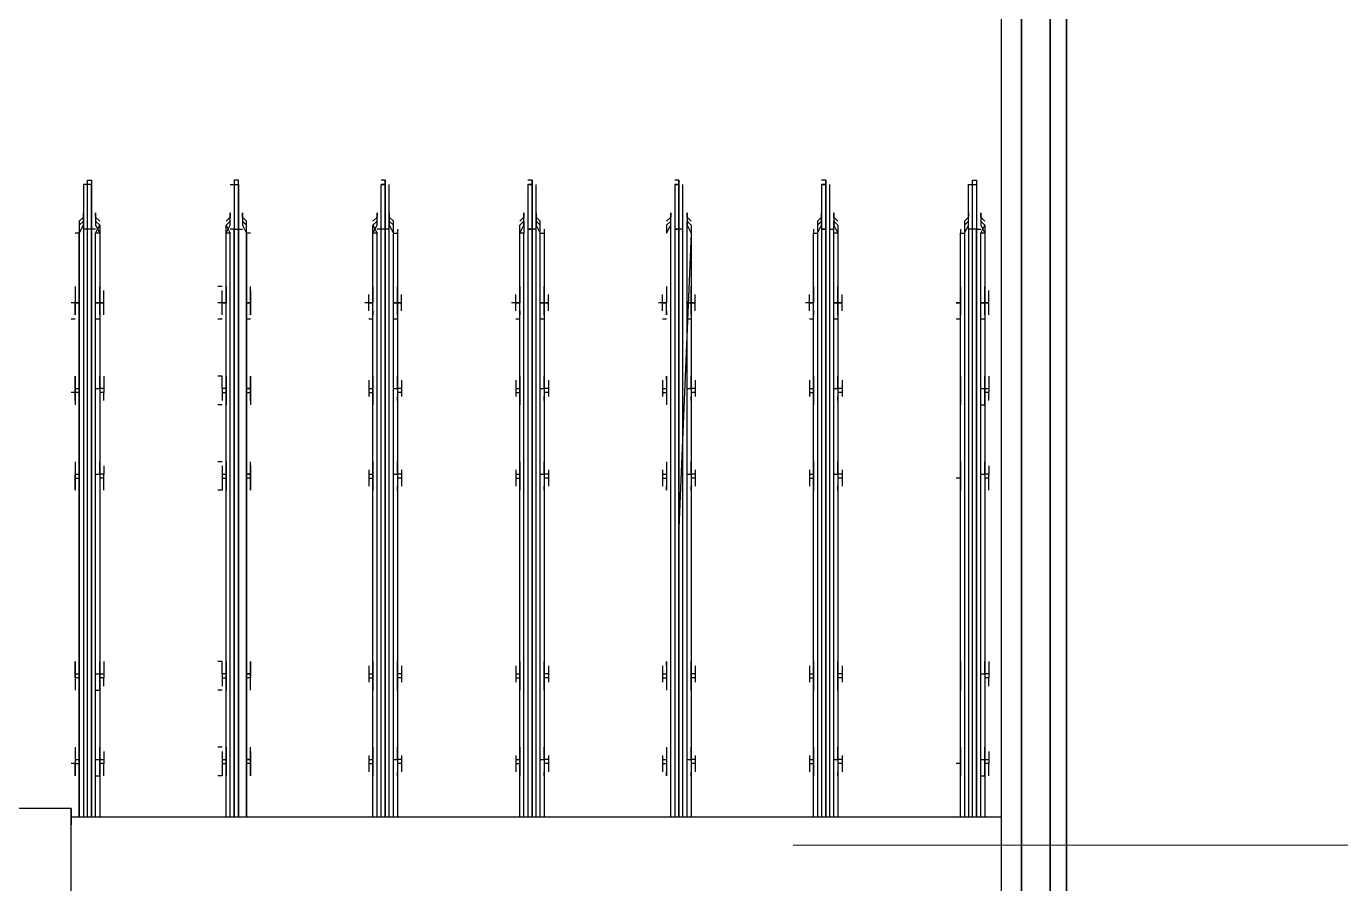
# Model space of a CAD drawing. Header units: metres. Extents: x 531263 to 531754, y 2674954 to 2675327.
# Drawn here: x 531500.5279 to 531500.9736, y 2675218.3705 to 2675218.6612 of the extents above; entities that cross this region are included whole.
import ezdxf

# ---------------------------------------------------------------- set-up
doc = ezdxf.new("R2010")
doc.units = ezdxf.units.M
doc.header["$MEASUREMENT"] = 0
doc.linetypes.add('PDF_IMPORT', pattern=[1, 0.8, -0.2])
doc.layers.add('IDT', color=7, linetype='Continuous')

# ---------------------------------------------------------------- blocks, each defined once
blk = doc.blocks.new('IDT')
at = {"layer": 'IDT', "color": 0, "lineweight": 25}
for p, q in [((16.87873, 9.80413), (16.87873, 8.9452)), ((16.88426, 8.9452), (16.88426, 9.80413)), ((16.88426, 9.80413), (16.88426, 8.9452)), ((16.89394, 8.9452), (16.89394, 9.80413)), ((16.89394, 9.80413), (16.89394, 8.9452)), ((16.90086, 8.9452), (16.90086, 9.80413)), ((16.87873, 8.99637), (16.87873, 9.75434)), ((17.21622, 9.45834), (17.21622, 9.36291)), ((17.21622, 9.36567), (16.90086, 9.36567)), ((16.90639, 9.16788), (16.90639, 9.36567)), ((16.90777, 9.36567), (16.90777, 9.16788)), ((16.90916, 9.1665), (16.90916, 9.36567)), ((16.90916, 9.36567), (16.90916, 9.1665)), ((16.91054, 9.36567), (16.91054, 9.1665)), ((16.91192, 9.1665), (16.91192, 9.36567)), ((16.91331, 9.16788), (16.91331, 9.36567)), ((16.91469, 9.36567), (16.91469, 9.16788)), ((16.95618, 9.16788), (16.95618, 9.36567)), ((16.95757, 9.36567), (16.95757, 9.16788)), ((16.95895, 9.36567), (16.95895, 9.1665)), ((16.96033, 9.36567), (16.96033, 9.1665)), ((16.96033, 9.1665), (16.96033, 9.36567)), ((16.96172, 9.1665), (16.96172, 9.36567)), ((16.9631, 9.16788), (16.9631, 9.36567)), ((16.96448, 9.36567), (16.96448, 9.16788)), ((17.00598, 9.16788), (17.00598, 9.36567)), ((17.00736, 9.36567), (17.00736, 9.16788)), ((17.00874, 9.36567), (17.00874, 9.1665)), ((17.01013, 9.1665), (17.01013, 9.36567)), ((17.01013, 9.36567), (17.01013, 9.1665)), ((17.01151, 9.1665), (17.01151, 9.36567)), ((17.01289, 9.36567), (17.01289, 9.16788)), ((17.05577, 9.16788), (17.05577, 9.36567)), ((17.05715, 9.36567), (17.05715, 9.16788)), ((17.05854, 9.36567), (17.05854, 9.1665)), ((17.05992, 9.1665), (17.05992, 9.36567)), ((17.05992, 9.36567), (17.05992, 9.1665)), ((17.0613, 9.1665), (17.0613, 9.36567)), ((17.06269, 9.36567), (17.06269, 9.16788)), ((17.06407, 9.36567), (17.06407, 9.16788)), ((17.10556, 9.16788), (17.10556, 9.36567)), ((17.10695, 9.36567), (17.10695, 9.16788)), ((17.10833, 9.36567), (17.10833, 9.1665)), ((17.10971, 9.36567), (17.10971, 9.1665)), ((17.10971, 9.1665), (17.10971, 9.36567)), ((17.1111, 9.36567), (17.1111, 9.1665)), ((17.11248, 9.36567), (17.11248, 9.16788)), ((17.11386, 9.36567), (17.11386, 9.16788)), ((17.15674, 9.16788), (17.15674, 9.36567)), ((17.15674, 9.36567), (17.15674, 9.16788)), ((17.15951, 9.1665), (17.15951, 9.36567)), ((17.15951, 9.36567), (17.15951, 9.1665)), ((17.16089, 9.1665), (17.16089, 9.36567)), ((17.16089, 9.36567), (17.16089, 9.1665)), ((17.16227, 9.36567), (17.16227, 9.16788)), ((17.16366, 9.36567), (17.16366, 9.16788)), ((17.20653, 9.16788), (17.20653, 9.36567)), ((17.20792, 9.36567), (17.20792, 9.16788)), ((17.2093, 9.1665), (17.2093, 9.36567)), ((17.2093, 9.36567), (17.2093, 9.1665)), ((17.21068, 9.36567), (17.21068, 9.1665)), ((17.21207, 9.1665), (17.21207, 9.36567)), ((17.21345, 9.16788), (17.21345, 9.36567)), ((17.21345, 9.36567), (17.21345, 9.16788)), ((17.21622, 9.36291), (17.21622, 9.36844)), ((17.21622, 9.36291), (17.3158, 9.36291)), ((16.90501, 9.35184), (16.90501, 9.35046)), ((16.90777, 9.35184), (16.90639, 9.35184)), ((16.90639, 9.35184), (16.90639, 9.34769)), ((16.91469, 9.34769), (16.91469, 9.35184)), ((16.91469, 9.35184), (16.91469, 9.35046)), ((16.95618, 9.34769), (16.95618, 9.35184)), ((16.95618, 9.35184), (16.95618, 9.35046)), ((16.96448, 9.34631), (16.96448, 9.35184)), ((16.96448, 9.35184), (16.96448, 9.35046)), ((17.00598, 9.34769), (17.00598, 9.35184)), ((17.00598, 9.35184), (17.00598, 9.35046)), ((17.01428, 9.34631), (17.01428, 9.35184)), ((17.01428, 9.35184), (17.01428, 9.35046)), ((17.05577, 9.34769), (17.05577, 9.35184)), ((17.05577, 9.35184), (17.05577, 9.35046)), ((17.06407, 9.34631), (17.06407, 9.35184)), ((17.06407, 9.35184), (17.06407, 9.35046)), ((17.10556, 9.34769), (17.10556, 9.35184)), ((17.10556, 9.35184), (17.10556, 9.35046)), ((17.11386, 9.34631), (17.11386, 9.35184)), ((17.11386, 9.35184), (17.11386, 9.35046)), ((17.15536, 9.34769), (17.15536, 9.35184)), ((17.15536, 9.35184), (17.15536, 9.35046)), ((17.16366, 9.34631), (17.16366, 9.35184)), ((17.16504, 9.35046), (17.16504, 9.35184)), ((17.16504, 9.35184), (17.16642, 9.35184)), ((17.20515, 9.35184), (17.20515, 9.35046)), ((17.20792, 9.35184), (17.20653, 9.35184)), ((17.20653, 9.35184), (17.20653, 9.34769)), ((17.21483, 9.35184), (17.21483, 9.35046)), ((17.21483, 9.34769), (17.21483, 9.35184)), ((16.90501, 9.35046), (16.90501, 9.34769)), ((16.90501, 9.34631), (16.90501, 9.34769)), ((16.90501, 9.34769), (16.90639, 9.34769)), ((16.90639, 9.34769), (16.90639, 9.34631)), ((16.91469, 9.35046), (16.91469, 9.34769)), ((16.91469, 9.34631), (16.91469, 9.34769)), ((16.91469, 9.34769), (16.91607, 9.34769)), ((16.91469, 9.34631), (16.91469, 9.34769)), ((16.9548, 9.34769), (16.9548, 9.35046)), ((16.9548, 9.34631), (16.9548, 9.34769)), ((16.9548, 9.34769), (16.95618, 9.34769)), ((16.95618, 9.34631), (16.95618, 9.34769)), ((16.96587, 9.34769), (16.96448, 9.34769)), ((16.96587, 9.34769), (16.96587, 9.35046)), ((16.96587, 9.34631), (16.96587, 9.34769)), ((17.00459, 9.34769), (17.00459, 9.35046)), ((17.00459, 9.34631), (17.00459, 9.34769)), ((17.00459, 9.34769), (17.00598, 9.34769)), ((17.00598, 9.34631), (17.00598, 9.34769)), ((17.01566, 9.34769), (17.01428, 9.34769)), ((17.01566, 9.34769), (17.01566, 9.35046)), ((17.01566, 9.34631), (17.01566, 9.34769)), ((17.05439, 9.34769), (17.05439, 9.35046)), ((17.05439, 9.34631), (17.05439, 9.34769)), ((17.05439, 9.34769), (17.05577, 9.34769)), ((17.05577, 9.34631), (17.05577, 9.34769)), ((17.06545, 9.34769), (17.06407, 9.34769)), ((17.06545, 9.34769), (17.06545, 9.35046)), ((17.06545, 9.34631), (17.06545, 9.34769)), ((17.10418, 9.34769), (17.10418, 9.35046)), ((17.10418, 9.34631), (17.10418, 9.34769)), ((17.10418, 9.34769), (17.10556, 9.34769)), ((17.10556, 9.34631), (17.10556, 9.34769)), ((17.11525, 9.34769), (17.11386, 9.34769)), ((17.11525, 9.34769), (17.11525, 9.35046)), ((17.11525, 9.34631), (17.11525, 9.34769)), ((17.15536, 9.35046), (17.15536, 9.34769)), ((17.15536, 9.34769), (17.15536, 9.34631)), ((17.15536, 9.34631), (17.15536, 9.34769)), ((17.15536, 9.34769), (17.15674, 9.34769)), ((17.16504, 9.34769), (17.16366, 9.34769)), ((17.16504, 9.34769), (17.16504, 9.35046)), ((17.16504, 9.34631), (17.16504, 9.34769)), ((17.20515, 9.35046), (17.20515, 9.34769)), ((17.20515, 9.34631), (17.20515, 9.34769)), ((17.20515, 9.34769), (17.20653, 9.34769)), ((17.20653, 9.34769), (17.20653, 9.34631)), ((17.21483, 9.34769), (17.21345, 9.34769)), ((17.21483, 9.35046), (17.21483, 9.34769)), ((17.21483, 9.34631), (17.21483, 9.34769)), ((17.21483, 9.34631), (17.21483, 9.34769)), ((17.21483, 9.34769), (17.21622, 9.34769)), ((16.90639, 9.34631), (16.90501, 9.34631)), ((16.90501, 9.34493), (16.90501, 9.34631)), ((16.90501, 9.34354), (16.90501, 9.34493)), ((16.90777, 9.34631), (16.90639, 9.34631)), ((16.90639, 9.34631), (16.90639, 9.34216)), ((16.91469, 9.34216), (16.91469, 9.34631)), ((16.91469, 9.34493), (16.91469, 9.34631)), ((16.91469, 9.34354), (16.91469, 9.34493)), ((16.9548, 9.34493), (16.9548, 9.34631)), ((16.9548, 9.34631), (16.95618, 9.34631)), ((16.95757, 9.34631), (16.95618, 9.34631)), ((16.95618, 9.34631), (16.95618, 9.34216)), ((16.95618, 9.34493), (16.95618, 9.34354)), ((16.96448, 9.34216), (16.96448, 9.34631)), ((16.96587, 9.34631), (16.96448, 9.34631)), ((16.96448, 9.34354), (16.96448, 9.34493)), ((16.96587, 9.34493), (16.96587, 9.34631)), ((17.00459, 9.34493), (17.00459, 9.34631)), ((17.00459, 9.34631), (17.00598, 9.34631)), ((17.00736, 9.34631), (17.00598, 9.34631)), ((17.00598, 9.34631), (17.00598, 9.34216)), ((17.00598, 9.34493), (17.00598, 9.34354)), ((17.01428, 9.34216), (17.01428, 9.34631)), ((17.01566, 9.34631), (17.01428, 9.34631)), ((17.01428, 9.34354), (17.01428, 9.34493)), ((17.01566, 9.34493), (17.01566, 9.34631)), ((17.05439, 9.34493), (17.05439, 9.34631)), ((17.05439, 9.34631), (17.05577, 9.34631)), ((17.05715, 9.34631), (17.05577, 9.34631)), ((17.05577, 9.34631), (17.05577, 9.34216)), ((17.05577, 9.34493), (17.05577, 9.34354)), ((17.06407, 9.34216), (17.06407, 9.34631)), ((17.06545, 9.34631), (17.06407, 9.34631)), ((17.06407, 9.34354), (17.06407, 9.34493)), ((17.06545, 9.34493), (17.06545, 9.34631)), ((17.10418, 9.34493), (17.10418, 9.34631)), ((17.10418, 9.34631), (17.10556, 9.34631)), ((17.10695, 9.34631), (17.10556, 9.34631)), ((17.10556, 9.34631), (17.10556, 9.34216)), ((17.10556, 9.34493), (17.10556, 9.34354)), ((17.11386, 9.34216), (17.11386, 9.34631)), ((17.11525, 9.34631), (17.11386, 9.34631)), ((17.11386, 9.34354), (17.11386, 9.34493)), ((17.11525, 9.34493), (17.11525, 9.34631)), ((17.15536, 9.34631), (17.15674, 9.34631)), ((17.15674, 9.34631), (17.15536, 9.34631)), ((17.15536, 9.34631), (17.15536, 9.34216)), ((17.15536, 9.34493), (17.15536, 9.34631)), ((17.15536, 9.34354), (17.15536, 9.34493)), ((17.16366, 9.34216), (17.16366, 9.34631)), ((17.16504, 9.34631), (17.16366, 9.34631)), ((17.16504, 9.34493), (17.16504, 9.34631)), ((17.16504, 9.34354), (17.16504, 9.34493)), ((17.20653, 9.34631), (17.20515, 9.34631)), ((17.20515, 9.34493), (17.20515, 9.34631)), ((17.20515, 9.34354), (17.20515, 9.34493)), ((17.20792, 9.34631), (17.20653, 9.34631)), ((17.20653, 9.34631), (17.20653, 9.34216)), ((17.21483, 9.34631), (17.21345, 9.34631)), ((17.21483, 9.34216), (17.21483, 9.34631)), ((17.21483, 9.34493), (17.21483, 9.34631)), ((17.21483, 9.34354), (17.21483, 9.34493)), ((17.16504, 9.34216), (17.16642, 9.34216)), ((16.90501, 9.32141), (16.90501, 9.32003)), ((16.90501, 9.32003), (16.90501, 9.31865)), ((16.90639, 9.31726), (16.90639, 9.3228)), ((16.91469, 9.31726), (16.91469, 9.3228)), ((16.91469, 9.32141), (16.91469, 9.32003)), ((16.91469, 9.32003), (16.91469, 9.31865)), ((16.9548, 9.31865), (16.9548, 9.32003)), ((16.95618, 9.3228), (16.95618, 9.31865)), ((16.95618, 9.32141), (16.95618, 9.32003)), ((16.96448, 9.31726), (16.96448, 9.3228)), ((16.96448, 9.32003), (16.96448, 9.32141)), ((16.96587, 9.31865), (16.96587, 9.32003)), ((17.00459, 9.31865), (17.00459, 9.32003)), ((17.00598, 9.3228), (17.00598, 9.31865)), ((17.00598, 9.32141), (17.00598, 9.32003)), ((17.01428, 9.31726), (17.01428, 9.3228)), ((17.01428, 9.32003), (17.01428, 9.32141)), ((17.01566, 9.31865), (17.01566, 9.32003)), ((17.05439, 9.31865), (17.05439, 9.32003)), ((17.05577, 9.3228), (17.05577, 9.31865)), ((17.05577, 9.32141), (17.05577, 9.32003)), ((17.06407, 9.31726), (17.06407, 9.3228)), ((17.06407, 9.32003), (17.06407, 9.32141)), ((17.06545, 9.31865), (17.06545, 9.32003)), ((17.10418, 9.31865), (17.10418, 9.32003)), ((17.10556, 9.3228), (17.10556, 9.31865)), ((17.10556, 9.32141), (17.10556, 9.32003)), ((17.11386, 9.31726), (17.11386, 9.3228)), ((17.11386, 9.32003), (17.11386, 9.32141)), ((17.11525, 9.31865), (17.11525, 9.32003)), ((17.15536, 9.3228), (17.15536, 9.31865)), ((17.15536, 9.32141), (17.15536, 9.32003)), ((17.15536, 9.32003), (17.15536, 9.31865)), ((17.16366, 9.31726), (17.16366, 9.3228)), ((17.16504, 9.3228), (17.16642, 9.3228)), ((17.16504, 9.32003), (17.16504, 9.32141)), ((17.16504, 9.31865), (17.16504, 9.32003)), ((17.20515, 9.32141), (17.20515, 9.32003)), ((17.20515, 9.32003), (17.20515, 9.31865)), ((17.20792, 9.3228), (17.20653, 9.3228)), ((17.20653, 9.3228), (17.20653, 9.31865)), ((17.21483, 9.31865), (17.21483, 9.3228)), ((17.21483, 9.32003), (17.21483, 9.32141)), ((17.21483, 9.31865), (17.21483, 9.32003)), ((16.90501, 9.31726), (16.90501, 9.31865)), ((16.90501, 9.31865), (16.90639, 9.31865)), ((16.90501, 9.3145), (16.90501, 9.31726)), ((16.90501, 9.31726), (16.90639, 9.31726)), ((16.90777, 9.31726), (16.90639, 9.31726)), ((16.90639, 9.31726), (16.90639, 9.31311)), ((16.91469, 9.31865), (16.91469, 9.3145)), ((16.91469, 9.31311), (16.91469, 9.31726)), ((16.9548, 9.31726), (16.9548, 9.31865)), ((16.9548, 9.31865), (16.95618, 9.31865)), ((16.9548, 9.3145), (16.9548, 9.31726)), ((16.9548, 9.31726), (16.95618, 9.31726)), ((16.95618, 9.31865), (16.95618, 9.31726)), ((16.95618, 9.31726), (16.95618, 9.31311)), ((16.96587, 9.31865), (16.96448, 9.31865)), ((16.96448, 9.31311), (16.96448, 9.31726)), ((16.96587, 9.31726), (16.96448, 9.31726)), ((16.96587, 9.31726), (16.96587, 9.31865)), ((16.96587, 9.3145), (16.96587, 9.31726)), ((17.00459, 9.31726), (17.00459, 9.31865)), ((17.00459, 9.31865), (17.00598, 9.31865)), ((17.00459, 9.3145), (17.00459, 9.31726)), ((17.00459, 9.31726), (17.00598, 9.31726)), ((17.00598, 9.31865), (17.00598, 9.31726)), ((17.00598, 9.31726), (17.00598, 9.31311)), ((17.01566, 9.31865), (17.01428, 9.31865)), ((17.01428, 9.31311), (17.01428, 9.31726)), ((17.01566, 9.31726), (17.01428, 9.31726)), ((17.01566, 9.31726), (17.01566, 9.31865)), ((17.01566, 9.3145), (17.01566, 9.31726)), ((17.05439, 9.31726), (17.05439, 9.31865)), ((17.05439, 9.31865), (17.05577, 9.31865)), ((17.05439, 9.3145), (17.05439, 9.31726)), ((17.05439, 9.31726), (17.05577, 9.31726)), ((17.05577, 9.31865), (17.05577, 9.31726)), ((17.05577, 9.31726), (17.05577, 9.31311)), ((17.06545, 9.31865), (17.06407, 9.31865)), ((17.06407, 9.31311), (17.06407, 9.31726)), ((17.06545, 9.31726), (17.06407, 9.31726)), ((17.06545, 9.31726), (17.06545, 9.31865)), ((17.06545, 9.3145), (17.06545, 9.31726)), ((17.10418, 9.31726), (17.10418, 9.31865)), ((17.10418, 9.31865), (17.10556, 9.31865)), ((17.10418, 9.3145), (17.10418, 9.31726)), ((17.10418, 9.31726), (17.10556, 9.31726)), ((17.10556, 9.31865), (17.10556, 9.31726)), ((17.10556, 9.31726), (17.10556, 9.31311)), ((17.11525, 9.31865), (17.11386, 9.31865)), ((17.11386, 9.31311), (17.11386, 9.31726)), ((17.11525, 9.31726), (17.11386, 9.31726)), ((17.11525, 9.31726), (17.11525, 9.31865)), ((17.11525, 9.3145), (17.11525, 9.31726)), ((17.15536, 9.31865), (17.15536, 9.31726)), ((17.15536, 9.31726), (17.15536, 9.31865)), ((17.15536, 9.31865), (17.15674, 9.31865)), ((17.15536, 9.3145), (17.15536, 9.31726)), ((17.15536, 9.31726), (17.15536, 9.31311)), ((17.15536, 9.31726), (17.15674, 9.31726)), ((17.15674, 9.31726), (17.15536, 9.31726)), ((17.16504, 9.31865), (17.16366, 9.31865)), ((17.16366, 9.31726), (17.16504, 9.31726)), ((17.16366, 9.31311), (17.16366, 9.31726)), ((17.16504, 9.31726), (17.16504, 9.31865)), ((17.16504, 9.31726), (17.16504, 9.3145)), ((17.20515, 9.31726), (17.20515, 9.31865)), ((17.20515, 9.31865), (17.20653, 9.31865)), ((17.20653, 9.31726), (17.20515, 9.31726)), ((17.20515, 9.3145), (17.20515, 9.31726)), ((17.20653, 9.31865), (17.20653, 9.31726)), ((17.20792, 9.31726), (17.20653, 9.31726)), ((17.20653, 9.31726), (17.20653, 9.31311)), ((17.21345, 9.31865), (17.21483, 9.31865)), ((17.21483, 9.31726), (17.21345, 9.31726)), ((17.21483, 9.31865), (17.21483, 9.31726)), ((17.21483, 9.31726), (17.21483, 9.31865)), ((17.21483, 9.31726), (17.21483, 9.3145)), ((17.21483, 9.31311), (17.21483, 9.31726)), ((16.90501, 9.31311), (16.90501, 9.3145)), ((16.91469, 9.3145), (16.91469, 9.31311)), ((16.95618, 9.31311), (16.95618, 9.3145)), ((16.96448, 9.3145), (16.96448, 9.31311)), ((17.00598, 9.31311), (17.00598, 9.3145)), ((17.01428, 9.3145), (17.01428, 9.31311)), ((17.05577, 9.31311), (17.05577, 9.3145)), ((17.06407, 9.3145), (17.06407, 9.31311)), ((17.10556, 9.31311), (17.10556, 9.3145)), ((17.11386, 9.3145), (17.11386, 9.31311)), ((17.15536, 9.31311), (17.15536, 9.3145)), ((17.16504, 9.3145), (17.16504, 9.31311)), ((17.16504, 9.31311), (17.16642, 9.31311)), ((17.20515, 9.31311), (17.20515, 9.3145)), ((17.21483, 9.3145), (17.21483, 9.31311)), ((16.90501, 9.25502), (16.90501, 9.25364)), ((16.90501, 9.25364), (16.90501, 9.25087)), ((16.90639, 9.25087), (16.90639, 9.25502)), ((16.91469, 9.25087), (16.91469, 9.25502)), ((16.9548, 9.25087), (16.9548, 9.25364)), ((16.95618, 9.24949), (16.95618, 9.25502)), ((16.95618, 9.25502), (16.95618, 9.25364)), ((16.96448, 9.25087), (16.96448, 9.25502)), ((16.96448, 9.25502), (16.96448, 9.25364)), ((16.96587, 9.25087), (16.96587, 9.25364)), ((17.00459, 9.25087), (17.00459, 9.25364)), ((17.00598, 9.24949), (17.00598, 9.25502)), ((17.00598, 9.25502), (17.00598, 9.25364)), ((17.01428, 9.25087), (17.01428, 9.25502)), ((17.01428, 9.25502), (17.01428, 9.25364)), ((17.01566, 9.25087), (17.01566, 9.25364)), ((17.05439, 9.25087), (17.05439, 9.25364)), ((17.05577, 9.24949), (17.05577, 9.25502)), ((17.05577, 9.25502), (17.05577, 9.25364)), ((17.06407, 9.25087), (17.06407, 9.25502)), ((17.06407, 9.25502), (17.06407, 9.25364)), ((17.06545, 9.25087), (17.06545, 9.25364)), ((17.10418, 9.25087), (17.10418, 9.25364)), ((17.10556, 9.24949), (17.10556, 9.25502)), ((17.10556, 9.25502), (17.10556, 9.25364)), ((17.11386, 9.25087), (17.11386, 9.25502)), ((17.11386, 9.25502), (17.11386, 9.25364)), ((17.11525, 9.25087), (17.11525, 9.25364)), ((17.15536, 9.25087), (17.15536, 9.25502)), ((17.15536, 9.25502), (17.15536, 9.25364)), ((17.15536, 9.25364), (17.15536, 9.25087)), ((17.16366, 9.25087), (17.16366, 9.25502)), ((17.16504, 9.25364), (17.16504, 9.25502)), ((17.16504, 9.25502), (17.16642, 9.25502)), ((17.16504, 9.25087), (17.16504, 9.25364)), ((17.20515, 9.25502), (17.20515, 9.25364)), ((17.20515, 9.25364), (17.20515, 9.25087)), ((17.20653, 9.25087), (17.20653, 9.25502)), ((17.21483, 9.25087), (17.21483, 9.25502)), ((17.21483, 9.25502), (17.21483, 9.25364)), ((17.21483, 9.25364), (17.21483, 9.24949)), ((16.90501, 9.25087), (16.90501, 9.24949)), ((16.90501, 9.25087), (16.90639, 9.25087)), ((16.90501, 9.24949), (16.90639, 9.24949)), ((16.90501, 9.24811), (16.90501, 9.24949)), ((16.90639, 9.24949), (16.90639, 9.25087)), ((16.90777, 9.24949), (16.90639, 9.24949)), ((16.90639, 9.24949), (16.90639, 9.24534)), ((16.91469, 9.24949), (16.91469, 9.25087)), ((16.91469, 9.24949), (16.91469, 9.25087)), ((16.91469, 9.25087), (16.91607, 9.25087)), ((16.91469, 9.24534), (16.91469, 9.24949)), ((16.9548, 9.24949), (16.9548, 9.25087)), ((16.9548, 9.25087), (16.95618, 9.25087)), ((16.9548, 9.24811), (16.9548, 9.24949)), ((16.9548, 9.24949), (16.95618, 9.24949)), ((16.95757, 9.24949), (16.95618, 9.24949)), ((16.95618, 9.24949), (16.95618, 9.24534)), ((16.96448, 9.24534), (16.96448, 9.25087)), ((16.96587, 9.25087), (16.96448, 9.25087)), ((16.96587, 9.24949), (16.96448, 9.24949)), ((16.96587, 9.24949), (16.96587, 9.25087)), ((16.96587, 9.24811), (16.96587, 9.24949)), ((17.00459, 9.24949), (17.00459, 9.25087)), ((17.00459, 9.25087), (17.00598, 9.25087)), ((17.00459, 9.24811), (17.00459, 9.24949)), ((17.00459, 9.24949), (17.00598, 9.24949)), ((17.00736, 9.24949), (17.00598, 9.24949)), ((17.00598, 9.24949), (17.00598, 9.24534)), ((17.01428, 9.24534), (17.01428, 9.25087)), ((17.01566, 9.25087), (17.01428, 9.25087)), ((17.01566, 9.24949), (17.01428, 9.24949)), ((17.01566, 9.24949), (17.01566, 9.25087)), ((17.01566, 9.24811), (17.01566, 9.24949)), ((17.05439, 9.24949), (17.05439, 9.25087)), ((17.05439, 9.25087), (17.05577, 9.25087)), ((17.05439, 9.24811), (17.05439, 9.24949)), ((17.05439, 9.24949), (17.05577, 9.24949)), ((17.05715, 9.24949), (17.05577, 9.24949)), ((17.05577, 9.24949), (17.05577, 9.24534)), ((17.06407, 9.24534), (17.06407, 9.25087)), ((17.06545, 9.25087), (17.06407, 9.25087)), ((17.06545, 9.24949), (17.06407, 9.24949)), ((17.06545, 9.24949), (17.06545, 9.25087)), ((17.06545, 9.24811), (17.06545, 9.24949)), ((17.10418, 9.24949), (17.10418, 9.25087)), ((17.10418, 9.25087), (17.10556, 9.25087)), ((17.10418, 9.24811), (17.10418, 9.24949)), ((17.10418, 9.24949), (17.10556, 9.24949)), ((17.10695, 9.24949), (17.10556, 9.24949)), ((17.10556, 9.24949), (17.10556, 9.24534)), ((17.11386, 9.24534), (17.11386, 9.25087)), ((17.11525, 9.25087), (17.11386, 9.25087)), ((17.11525, 9.24949), (17.11386, 9.24949)), ((17.11525, 9.24949), (17.11525, 9.25087)), ((17.11525, 9.24811), (17.11525, 9.24949)), ((17.15536, 9.25087), (17.15536, 9.24949)), ((17.15536, 9.24949), (17.15536, 9.25087)), ((17.15536, 9.25087), (17.15674, 9.25087)), ((17.15536, 9.24949), (17.15674, 9.24949)), ((17.15674, 9.24949), (17.15536, 9.24949)), ((17.15536, 9.24949), (17.15536, 9.24534)), ((17.15536, 9.24811), (17.15536, 9.24949)), ((17.16366, 9.24534), (17.16366, 9.25087)), ((17.16504, 9.25087), (17.16366, 9.25087)), ((17.16504, 9.24949), (17.16366, 9.24949)), ((17.16504, 9.24949), (17.16504, 9.25087)), ((17.16504, 9.24811), (17.16504, 9.24949)), ((17.20515, 9.25087), (17.20515, 9.24949)), ((17.20515, 9.25087), (17.20653, 9.25087)), ((17.20515, 9.24949), (17.20653, 9.24949)), ((17.20515, 9.24811), (17.20515, 9.24949)), ((17.20653, 9.24949), (17.20653, 9.25087)), ((17.20792, 9.24949), (17.20653, 9.24949)), ((17.20653, 9.24949), (17.20653, 9.24534)), ((17.21483, 9.25087), (17.21345, 9.25087)), ((17.21483, 9.24949), (17.21345, 9.24949)), ((17.21483, 9.24949), (17.21483, 9.25087)), ((17.21483, 9.24534), (17.21483, 9.24949)), ((17.21483, 9.24811), (17.21483, 9.24949)), ((16.90501, 9.24672), (16.90501, 9.24811)), ((16.91469, 9.24672), (16.91469, 9.24811)), ((16.95618, 9.24811), (16.95618, 9.24672)), ((16.96448, 9.24672), (16.96448, 9.24811)), ((17.00598, 9.24811), (17.00598, 9.24672)), ((17.01428, 9.24672), (17.01428, 9.24811)), ((17.05577, 9.24811), (17.05577, 9.24672)), ((17.06407, 9.24672), (17.06407, 9.24811)), ((17.10556, 9.24811), (17.10556, 9.24672)), ((17.11386, 9.24672), (17.11386, 9.24811)), ((17.15536, 9.24672), (17.15536, 9.24811)), ((17.16504, 9.24672), (17.16504, 9.24811)), ((17.16504, 9.24534), (17.16642, 9.24534)), ((17.20515, 9.24672), (17.20515, 9.24811)), ((17.21483, 9.24672), (17.21483, 9.24811)), ((16.90501, 9.22459), (16.90501, 9.22321)), ((16.90501, 9.22321), (16.90501, 9.22183)), ((16.90777, 9.22598), (16.90639, 9.22598)), ((16.90639, 9.22598), (16.90639, 9.22183)), ((16.91469, 9.22183), (16.91469, 9.22598)), ((16.91469, 9.22459), (16.91469, 9.22321)), ((16.91469, 9.22321), (16.91469, 9.22183)), ((16.9548, 9.22183), (16.9548, 9.22321)), ((16.95618, 9.22044), (16.95618, 9.22598)), ((16.95618, 9.22459), (16.95618, 9.22321)), ((16.96448, 9.22183), (16.96448, 9.22598)), ((16.96448, 9.22321), (16.96448, 9.22459)), ((16.96587, 9.22183), (16.96587, 9.22321)), ((17.00459, 9.22183), (17.00459, 9.22321)), ((17.00598, 9.22044), (17.00598, 9.22598)), ((17.00598, 9.22459), (17.00598, 9.22321)), ((17.01428, 9.22183), (17.01428, 9.22598)), ((17.01428, 9.22321), (17.01428, 9.22459)), ((17.01566, 9.22183), (17.01566, 9.22321)), ((17.05439, 9.22183), (17.05439, 9.22321)), ((17.05577, 9.22044), (17.05577, 9.22598)), ((17.05577, 9.22459), (17.05577, 9.22321)), ((17.06407, 9.22183), (17.06407, 9.22598)), ((17.06407, 9.22321), (17.06407, 9.22459)), ((17.06545, 9.22183), (17.06545, 9.22321)), ((17.10418, 9.22183), (17.10418, 9.22321)), ((17.10556, 9.22044), (17.10556, 9.22598)), ((17.10556, 9.22459), (17.10556, 9.22321)), ((17.11386, 9.22183), (17.11386, 9.22598)), ((17.11386, 9.22321), (17.11386, 9.22459)), ((17.11525, 9.22183), (17.11525, 9.22321)), ((17.15536, 9.22183), (17.15536, 9.22598)), ((17.15536, 9.22459), (17.15536, 9.22321)), ((17.15536, 9.22321), (17.15536, 9.22183)), ((17.16366, 9.22183), (17.16366, 9.22598)), ((17.16504, 9.22598), (17.16642, 9.22598)), ((17.16504, 9.22321), (17.16504, 9.22459)), ((17.16504, 9.22183), (17.16504, 9.22321)), ((17.20515, 9.22459), (17.20515, 9.22321)), ((17.20515, 9.22321), (17.20515, 9.22183)), ((17.20653, 9.22044), (17.20653, 9.22598)), ((17.21483, 9.22183), (17.21483, 9.22598)), ((17.21483, 9.22459), (17.21483, 9.22321)), ((17.21483, 9.22321), (17.21483, 9.22183)), ((16.90501, 9.22044), (16.90501, 9.22183)), ((16.90501, 9.22183), (16.90639, 9.22183)), ((16.90639, 9.22044), (16.90501, 9.22044)), ((16.90501, 9.21768), (16.90501, 9.22044)), ((16.90501, 9.21629), (16.90501, 9.21768)), ((16.90639, 9.22183), (16.90639, 9.22044)), ((16.90777, 9.22044), (16.90639, 9.22044)), ((16.90639, 9.22044), (16.90639, 9.21629)), ((16.91469, 9.22183), (16.91469, 9.22044)), ((16.91469, 9.22044), (16.91469, 9.22183)), ((16.91469, 9.22044), (16.91469, 9.21768)), ((16.91469, 9.21629), (16.91469, 9.22044)), ((16.91469, 9.21768), (16.91469, 9.21629)), ((16.9548, 9.22044), (16.9548, 9.22183)), ((16.9548, 9.22183), (16.95618, 9.22183)), ((16.9548, 9.21768), (16.9548, 9.22044)), ((16.9548, 9.22044), (16.95618, 9.22044)), ((16.95757, 9.22044), (16.95618, 9.22044)), ((16.95618, 9.22044), (16.95618, 9.21629)), ((16.95618, 9.21629), (16.95618, 9.21768)), ((16.96448, 9.22044), (16.96448, 9.22183)), ((16.96587, 9.22183), (16.96448, 9.22183)), ((16.96448, 9.21629), (16.96448, 9.22044)), ((16.96587, 9.22044), (16.96448, 9.22044)), ((16.96448, 9.21768), (16.96448, 9.21629)), ((16.96587, 9.22044), (16.96587, 9.22183)), ((16.96587, 9.21768), (16.96587, 9.22044)), ((17.00459, 9.22044), (17.00459, 9.22183)), ((17.00459, 9.22183), (17.00598, 9.22183)), ((17.00459, 9.21768), (17.00459, 9.22044)), ((17.00459, 9.22044), (17.00598, 9.22044)), ((17.00736, 9.22044), (17.00598, 9.22044)), ((17.00598, 9.22044), (17.00598, 9.21629)), ((17.00598, 9.21629), (17.00598, 9.21768)), ((17.01428, 9.22044), (17.01428, 9.22183)), ((17.01566, 9.22183), (17.01428, 9.22183)), ((17.01428, 9.21629), (17.01428, 9.22044)), ((17.01566, 9.22044), (17.01428, 9.22044)), ((17.01428, 9.21768), (17.01428, 9.21629)), ((17.01566, 9.22044), (17.01566, 9.22183)), ((17.01566, 9.21768), (17.01566, 9.22044)), ((17.05439, 9.22044), (17.05439, 9.22183)), ((17.05439, 9.22183), (17.05577, 9.22183)), ((17.05439, 9.21768), (17.05439, 9.22044)), ((17.05439, 9.22044), (17.05577, 9.22044)), ((17.05715, 9.22044), (17.05577, 9.22044)), ((17.05577, 9.22044), (17.05577, 9.21629)), ((17.05577, 9.21629), (17.05577, 9.21768)), ((17.06407, 9.22044), (17.06407, 9.22183)), ((17.06545, 9.22183), (17.06407, 9.22183)), ((17.06407, 9.21629), (17.06407, 9.22044)), ((17.06545, 9.22044), (17.06407, 9.22044)), ((17.06407, 9.21768), (17.06407, 9.21629)), ((17.06545, 9.22044), (17.06545, 9.22183)), ((17.06545, 9.21768), (17.06545, 9.22044)), ((17.10418, 9.22044), (17.10418, 9.22183)), ((17.10418, 9.22183), (17.10556, 9.22183)), ((17.10418, 9.21768), (17.10418, 9.22044)), ((17.10418, 9.22044), (17.10556, 9.22044)), ((17.10695, 9.22044), (17.10556, 9.22044)), ((17.10556, 9.22044), (17.10556, 9.21629)), ((17.10556, 9.21629), (17.10556, 9.21768)), ((17.11386, 9.22044), (17.11386, 9.22183)), ((17.11525, 9.22183), (17.11386, 9.22183)), ((17.11386, 9.21629), (17.11386, 9.22044)), ((17.11525, 9.22044), (17.11386, 9.22044)), ((17.11386, 9.21768), (17.11386, 9.21629)), ((17.11525, 9.22044), (17.11525, 9.22183)), ((17.11525, 9.21768), (17.11525, 9.22044)), ((17.15674, 9.22183), (17.15536, 9.22183)), ((17.15536, 9.22183), (17.15536, 9.22044)), ((17.15536, 9.22044), (17.15536, 9.22183)), ((17.15536, 9.22044), (17.15674, 9.22044)), ((17.15674, 9.22044), (17.15536, 9.22044)), ((17.15536, 9.22044), (17.15536, 9.21768)), ((17.15536, 9.21629), (17.15536, 9.22044)), ((17.15536, 9.21768), (17.15536, 9.21629)), ((17.16366, 9.22044), (17.16366, 9.22183)), ((17.16504, 9.22183), (17.16366, 9.22183)), ((17.16366, 9.22044), (17.16504, 9.22044)), ((17.16366, 9.21629), (17.16366, 9.22044)), ((17.16504, 9.22044), (17.16504, 9.22183)), ((17.16504, 9.22044), (17.16504, 9.21768)), ((17.16504, 9.21768), (17.16504, 9.21629)), ((17.20515, 9.22183), (17.20653, 9.22183)), ((17.20515, 9.22044), (17.20515, 9.22183)), ((17.20515, 9.21768), (17.20515, 9.22044)), ((17.20515, 9.22044), (17.20653, 9.22044)), ((17.20515, 9.21629), (17.20515, 9.21768)), ((17.20792, 9.22044), (17.20653, 9.22044)), ((17.20653, 9.22044), (17.20653, 9.21629)), ((17.21345, 9.22183), (17.21483, 9.22183)), ((17.21483, 9.22044), (17.21345, 9.22044)), ((17.21483, 9.22183), (17.21483, 9.22044)), ((17.21483, 9.22044), (17.21483, 9.22183)), ((17.21483, 9.22183), (17.21622, 9.22183)), ((17.21483, 9.22044), (17.21483, 9.21768)), ((17.21483, 9.21629), (17.21483, 9.22044)), ((17.21483, 9.21768), (17.21483, 9.21629)), ((17.16504, 9.21629), (17.16642, 9.21629)), ((16.90501, 9.19555), (16.90501, 9.19416)), ((16.90639, 9.19693), (16.90777, 9.19693)), ((16.90639, 9.19555), (16.90639, 9.1914)), ((16.91469, 9.19693), (16.91607, 9.19693)), ((16.91469, 9.1914), (16.91469, 9.19555)), ((16.91469, 9.19555), (16.91469, 9.19416)), ((16.95618, 9.19693), (16.95757, 9.19693)), ((16.95618, 9.19416), (16.95618, 9.19555)), ((16.95618, 9.19555), (16.95618, 9.1914)), ((16.96448, 9.19693), (16.96587, 9.19693)), ((16.96448, 9.19416), (16.96448, 9.19555)), ((16.96448, 9.19555), (16.96448, 9.1914)), ((17.00598, 9.19693), (17.00736, 9.19693)), ((17.00598, 9.19416), (17.00598, 9.19555)), ((17.00598, 9.19555), (17.00598, 9.1914)), ((17.01428, 9.19693), (17.01566, 9.19693)), ((17.01428, 9.19416), (17.01428, 9.19555)), ((17.01428, 9.19555), (17.01428, 9.1914)), ((17.05577, 9.19693), (17.05715, 9.19693)), ((17.05577, 9.19416), (17.05577, 9.19555)), ((17.05577, 9.19555), (17.05577, 9.1914)), ((17.06407, 9.19693), (17.06545, 9.19693)), ((17.06407, 9.19416), (17.06407, 9.19555)), ((17.06407, 9.19555), (17.06407, 9.1914)), ((17.10556, 9.19693), (17.10695, 9.19693)), ((17.10556, 9.19416), (17.10556, 9.19555)), ((17.10556, 9.19555), (17.10556, 9.1914)), ((17.11386, 9.19693), (17.11525, 9.19693)), ((17.11386, 9.19416), (17.11386, 9.19555)), ((17.11386, 9.19555), (17.11386, 9.1914)), ((17.15536, 9.19693), (17.15674, 9.19693)), ((17.15536, 9.19416), (17.15536, 9.19555)), ((17.15536, 9.19555), (17.15536, 9.1914)), ((17.16366, 9.19555), (17.16366, 9.1914)), ((17.16504, 9.19693), (17.16642, 9.19693)), ((17.16504, 9.19555), (17.16504, 9.19416)), ((17.20515, 9.19555), (17.20515, 9.19416)), ((17.20653, 9.19693), (17.20792, 9.19693)), ((17.20653, 9.19555), (17.20653, 9.1914)), ((17.21483, 9.19693), (17.21622, 9.19693)), ((17.21483, 9.1914), (17.21483, 9.19555)), ((17.21483, 9.19555), (17.21483, 9.19416)), ((16.90501, 9.19416), (16.90501, 9.1914)), ((16.90501, 9.1914), (16.90639, 9.1914)), ((16.90639, 9.1914), (16.90501, 9.1914)), ((16.90501, 9.1914), (16.90501, 9.18863)), ((16.90501, 9.1914), (16.90639, 9.1914)), ((16.90639, 9.1914), (16.90777, 9.1914)), ((16.90777, 9.1914), (16.90639, 9.1914)), ((16.90639, 9.1914), (16.90639, 9.18586)), ((16.91469, 9.19416), (16.91469, 9.1914)), ((16.91469, 9.18586), (16.91469, 9.1914)), ((16.91469, 9.1914), (16.91607, 9.1914)), ((16.91607, 9.1914), (16.91469, 9.1914)), ((16.91469, 9.1914), (16.91469, 9.18863)), ((16.9548, 9.19416), (16.9548, 9.1914)), ((16.9548, 9.1914), (16.95618, 9.1914)), ((16.95618, 9.1914), (16.9548, 9.1914)), ((16.9548, 9.1914), (16.9548, 9.18863)), ((16.95618, 9.1914), (16.95757, 9.1914)), ((16.95757, 9.1914), (16.95618, 9.1914)), ((16.95618, 9.1914), (16.95618, 9.18586)), ((16.96448, 9.18586), (16.96448, 9.1914)), ((16.96448, 9.1914), (16.96587, 9.1914)), ((16.96448, 9.1914), (16.96587, 9.1914)), ((16.96587, 9.1914), (16.96448, 9.1914)), ((16.96587, 9.19416), (16.96587, 9.1914)), ((16.96587, 9.1914), (16.96725, 9.1914)), ((16.96587, 9.1914), (16.96587, 9.18863)), ((17.00459, 9.19416), (17.00459, 9.1914)), ((17.00459, 9.1914), (17.00598, 9.1914)), ((17.00598, 9.1914), (17.00459, 9.1914)), ((17.00459, 9.1914), (17.00459, 9.18863)), ((17.00598, 9.1914), (17.00736, 9.1914)), ((17.00736, 9.1914), (17.00598, 9.1914)), ((17.00598, 9.1914), (17.00598, 9.18586)), ((17.01428, 9.18586), (17.01428, 9.1914)), ((17.01428, 9.1914), (17.01566, 9.1914)), ((17.01428, 9.1914), (17.01566, 9.1914)), ((17.01566, 9.1914), (17.01428, 9.1914)), ((17.01566, 9.19416), (17.01566, 9.1914)), ((17.01566, 9.1914), (17.01704, 9.1914)), ((17.01566, 9.1914), (17.01566, 9.18863)), ((17.05439, 9.19416), (17.05439, 9.1914)), ((17.05439, 9.1914), (17.05577, 9.1914)), ((17.05577, 9.1914), (17.05439, 9.1914)), ((17.05439, 9.1914), (17.05439, 9.18863)), ((17.05577, 9.1914), (17.05715, 9.1914)), ((17.05715, 9.1914), (17.05577, 9.1914)), ((17.05577, 9.1914), (17.05577, 9.18586)), ((17.06407, 9.18586), (17.06407, 9.1914)), ((17.06407, 9.1914), (17.06545, 9.1914)), ((17.06407, 9.1914), (17.06545, 9.1914)), ((17.06545, 9.1914), (17.06407, 9.1914)), ((17.06545, 9.19416), (17.06545, 9.1914)), ((17.06545, 9.1914), (17.06684, 9.1914)), ((17.06545, 9.1914), (17.06545, 9.18863)), ((17.10418, 9.19416), (17.10418, 9.1914)), ((17.10418, 9.1914), (17.10556, 9.1914)), ((17.10556, 9.1914), (17.10418, 9.1914)), ((17.10418, 9.1914), (17.10418, 9.18863)), ((17.10556, 9.1914), (17.10695, 9.1914)), ((17.10695, 9.1914), (17.10556, 9.1914)), ((17.10556, 9.1914), (17.10556, 9.18586)), ((17.11386, 9.18586), (17.11386, 9.1914)), ((17.11386, 9.1914), (17.11525, 9.1914)), ((17.11386, 9.1914), (17.11525, 9.1914)), ((17.11525, 9.1914), (17.11386, 9.1914)), ((17.11525, 9.19416), (17.11525, 9.1914)), ((17.11525, 9.1914), (17.11663, 9.1914)), ((17.11525, 9.1914), (17.11525, 9.18863)), ((17.15536, 9.1914), (17.15536, 9.19416)), ((17.15536, 9.18863), (17.15536, 9.1914)), ((17.15536, 9.1914), (17.15674, 9.1914)), ((17.15674, 9.1914), (17.15536, 9.1914)), ((17.15536, 9.1914), (17.15674, 9.1914)), ((17.15674, 9.1914), (17.15536, 9.1914)), ((17.15536, 9.1914), (17.15536, 9.18586)), ((17.16366, 9.18586), (17.16366, 9.1914)), ((17.16366, 9.1914), (17.16504, 9.1914)), ((17.16366, 9.1914), (17.16504, 9.1914)), ((17.16504, 9.1914), (17.16366, 9.1914)), ((17.16504, 9.19416), (17.16504, 9.1914)), ((17.16504, 9.1914), (17.16642, 9.1914)), ((17.16504, 9.1914), (17.16504, 9.18863)), ((17.20515, 9.19416), (17.20515, 9.1914)), ((17.20515, 9.1914), (17.20653, 9.1914)), ((17.20653, 9.1914), (17.20515, 9.1914)), ((17.20515, 9.1914), (17.20515, 9.18863)), ((17.20653, 9.1914), (17.20792, 9.1914)), ((17.20792, 9.1914), (17.20653, 9.1914)), ((17.20653, 9.1914), (17.20653, 9.18586)), ((17.21483, 9.1914), (17.21345, 9.1914)), ((17.21345, 9.1914), (17.21483, 9.1914)), ((17.21483, 9.19416), (17.21483, 9.1914)), ((17.21483, 9.18586), (17.21483, 9.1914)), ((17.21483, 9.18863), (17.21483, 9.1914)), ((17.21483, 9.1914), (17.21622, 9.1914)), ((16.90501, 9.18863), (16.90501, 9.18725)), ((16.91469, 9.18863), (16.91469, 9.18725)), ((16.95618, 9.18863), (16.95618, 9.18725)), ((16.96448, 9.18725), (16.96448, 9.18863)), ((17.00598, 9.18863), (17.00598, 9.18725)), ((17.01428, 9.18725), (17.01428, 9.18863)), ((17.05577, 9.18863), (17.05577, 9.18725)), ((17.06407, 9.18725), (17.06407, 9.18863)), ((17.10556, 9.18863), (17.10556, 9.18725)), ((17.11386, 9.18725), (17.11386, 9.18863)), ((17.15536, 9.18725), (17.15536, 9.18863)), ((17.16504, 9.18863), (17.16504, 9.18725)), ((17.20515, 9.18863), (17.20515, 9.18725)), ((17.21483, 9.18725), (17.21483, 9.18863)), ((17.16504, 9.18586), (17.16642, 9.18586)), ((16.90777, 9.16512), (16.90639, 9.16788)), ((16.90639, 9.16788), (16.90777, 9.16788)), ((16.90777, 9.16788), (16.90639, 9.16512)), ((16.90639, 9.1665), (16.90639, 9.16788)), ((16.90639, 9.16512), (16.90639, 9.1665)), ((16.90639, 9.16512), (16.90777, 9.16373)), ((16.90777, 9.16373), (16.90639, 9.16512)), ((16.90916, 9.1665), (16.90777, 9.1665)), ((16.90777, 9.16097), (16.90777, 9.16512)), ((16.90916, 9.15129), (16.90916, 9.1665)), ((16.90916, 9.1665), (16.91054, 9.1665)), ((16.90916, 9.1499), (16.90916, 9.1665)), ((16.91054, 9.1665), (16.91192, 9.1665)), ((16.91054, 9.1665), (16.91054, 9.1499)), ((16.91331, 9.16788), (16.91192, 9.16512)), ((16.91192, 9.1665), (16.91192, 9.15129)), ((16.91192, 9.16512), (16.91192, 9.16097)), ((16.91192, 9.16373), (16.91331, 9.16512)), ((16.91469, 9.16788), (16.91331, 9.16788)), ((16.91331, 9.16373), (16.91331, 9.16788)), ((16.91331, 9.16512), (16.91331, 9.1665)), ((16.91469, 9.1665), (16.91469, 9.16788)), ((16.95757, 9.16512), (16.95618, 9.16788)), ((16.95618, 9.16788), (16.95757, 9.16788)), ((16.95618, 9.1665), (16.95618, 9.16788)), ((16.95618, 9.16512), (16.95618, 9.1665)), ((16.95757, 9.16373), (16.95618, 9.16512)), ((16.95757, 9.16788), (16.95757, 9.16373)), ((16.95895, 9.1665), (16.95757, 9.1665)), ((16.95757, 9.16097), (16.95757, 9.16512)), ((16.95895, 9.1665), (16.95895, 9.15129)), ((16.96172, 9.1665), (16.96033, 9.1665)), ((16.96033, 9.1665), (16.96172, 9.1665)), ((16.96033, 9.1665), (16.96033, 9.1499)), ((16.96033, 9.1499), (16.96033, 9.1665)), ((16.9631, 9.16788), (16.96172, 9.16512)), ((16.96172, 9.15129), (16.96172, 9.1665)), ((16.96172, 9.16512), (16.96172, 9.16097)), ((16.96172, 9.16373), (16.9631, 9.16512)), ((16.96448, 9.16788), (16.9631, 9.16788)), ((16.9631, 9.16373), (16.9631, 9.16788)), ((16.9631, 9.16512), (16.9631, 9.1665)), ((16.96448, 9.1665), (16.96448, 9.16788)), ((17.00736, 9.16512), (17.00598, 9.16788)), ((17.00598, 9.1665), (17.00598, 9.16788)), ((17.00598, 9.16512), (17.00598, 9.1665)), ((17.00736, 9.16373), (17.00598, 9.16512)), ((17.00736, 9.16788), (17.00736, 9.16373)), ((17.00736, 9.16097), (17.00736, 9.16512)), ((17.00874, 9.1665), (17.01013, 9.1665)), ((17.00874, 9.1665), (17.00874, 9.15129)), ((17.01151, 9.1665), (17.01013, 9.1665)), ((17.01013, 9.1665), (17.01151, 9.1665)), ((17.01013, 9.1665), (17.01013, 9.1499)), ((17.01013, 9.1499), (17.01013, 9.1665)), ((17.01151, 9.15129), (17.01151, 9.1665)), ((17.01289, 9.16788), (17.01289, 9.16373)), ((17.01428, 9.16788), (17.01289, 9.16512)), ((17.01289, 9.16373), (17.01428, 9.16512)), ((17.01289, 9.16512), (17.01289, 9.16097)), ((17.01428, 9.1665), (17.01428, 9.16788)), ((17.01428, 9.16512), (17.01428, 9.1665)), ((17.05715, 9.16788), (17.05577, 9.16788)), ((17.05577, 9.1665), (17.05577, 9.16788)), ((17.05715, 9.16788), (17.05715, 9.16373)), ((17.05854, 9.16512), (17.05715, 9.16788)), ((17.05715, 9.1665), (17.05715, 9.16512)), ((17.05715, 9.16512), (17.05854, 9.16373)), ((17.05854, 9.1665), (17.05992, 9.1665)), ((17.05854, 9.1665), (17.05854, 9.15129)), ((17.05854, 9.16097), (17.05854, 9.16512)), ((17.0613, 9.1665), (17.05992, 9.1665)), ((17.05992, 9.1665), (17.0613, 9.1665)), ((17.05992, 9.1665), (17.05992, 9.1499)), ((17.05992, 9.1499), (17.05992, 9.1665)), ((17.0613, 9.15129), (17.0613, 9.1665)), ((17.06269, 9.16373), (17.06269, 9.16788)), ((17.06269, 9.16788), (17.06407, 9.16788)), ((17.06407, 9.16788), (17.06269, 9.16512)), ((17.06407, 9.16512), (17.06269, 9.16373)), ((17.06269, 9.16512), (17.06269, 9.16097)), ((17.06407, 9.16788), (17.06407, 9.1665)), ((17.06407, 9.1665), (17.06407, 9.16512)), ((17.10695, 9.16788), (17.10556, 9.16788)), ((17.10556, 9.1665), (17.10556, 9.16788)), ((17.10695, 9.16788), (17.10695, 9.16373)), ((17.10833, 9.16512), (17.10695, 9.16788)), ((17.10695, 9.1665), (17.10695, 9.16512)), ((17.10695, 9.16512), (17.10833, 9.16373)), ((17.10833, 9.1665), (17.10971, 9.1665)), ((17.10833, 9.1665), (17.10833, 9.15129)), ((17.10833, 9.16097), (17.10833, 9.16512)), ((17.10971, 9.1665), (17.1111, 9.1665)), ((17.10971, 9.1665), (17.10971, 9.1499)), ((17.10971, 9.1499), (17.10971, 9.1665)), ((17.1111, 9.1665), (17.11248, 9.1665)), ((17.1111, 9.1665), (17.1111, 9.15129)), ((17.11386, 9.16512), (17.11248, 9.16788)), ((17.11248, 9.16788), (17.11386, 9.16788)), ((17.11386, 9.16788), (17.11248, 9.16512)), ((17.11386, 9.16512), (17.11248, 9.16373)), ((17.11248, 9.16373), (17.11386, 9.16512)), ((17.11248, 9.16512), (17.11248, 9.16097)), ((17.11386, 9.16788), (17.11386, 9.1665)), ((17.11386, 9.1665), (17.11386, 9.16512)), ((17.15536, 9.16788), (17.15674, 9.16788)), ((17.15674, 9.16788), (17.15674, 9.16373)), ((17.15812, 9.16512), (17.15674, 9.16788)), ((17.15674, 9.16788), (17.15674, 9.1665)), ((17.15674, 9.1665), (17.15674, 9.16512)), ((17.15674, 9.16512), (17.15812, 9.16373)), ((17.15951, 9.1665), (17.15812, 9.1665)), ((17.15812, 9.16097), (17.15812, 9.16512)), ((17.15951, 9.15129), (17.15951, 9.1665)), ((17.16089, 9.1665), (17.15951, 9.1665)), ((17.15951, 9.1665), (17.15951, 9.1499)), ((17.16089, 9.15129), (17.16089, 9.1665)), ((17.16089, 9.1665), (17.16227, 9.1665)), ((17.16089, 9.1499), (17.16089, 9.1665)), ((17.16366, 9.16512), (17.16227, 9.16788)), ((17.16227, 9.16788), (17.16366, 9.16788)), ((17.16366, 9.16788), (17.16227, 9.16512)), ((17.16366, 9.16512), (17.16227, 9.16373)), ((17.16227, 9.16373), (17.16366, 9.16512)), ((17.16227, 9.16512), (17.16227, 9.16097)), ((17.16366, 9.16788), (17.16366, 9.1665)), ((17.16366, 9.1665), (17.16366, 9.16512)), ((17.20792, 9.16512), (17.20653, 9.16788)), ((17.20653, 9.16788), (17.20792, 9.16788)), ((17.20792, 9.16788), (17.20653, 9.16512)), ((17.20653, 9.1665), (17.20653, 9.16788)), ((17.20653, 9.16512), (17.20653, 9.1665)), ((17.20653, 9.16512), (17.20792, 9.16373)), ((17.20792, 9.16373), (17.20653, 9.16512)), ((17.20792, 9.1665), (17.2093, 9.1665)), ((17.20792, 9.16097), (17.20792, 9.16512)), ((17.2093, 9.1665), (17.21068, 9.1665)), ((17.2093, 9.1499), (17.2093, 9.1665)), ((17.2093, 9.1665), (17.2093, 9.15129)), ((17.21068, 9.1665), (17.21207, 9.1665)), ((17.21068, 9.1665), (17.21068, 9.1499)), ((17.21345, 9.16788), (17.21207, 9.16512)), ((17.21207, 9.15129), (17.21207, 9.1665)), ((17.21207, 9.16373), (17.21345, 9.16512)), ((17.21207, 9.16512), (17.21207, 9.16097)), ((17.21345, 9.1665), (17.21345, 9.16788)), ((17.21345, 9.16373), (17.21345, 9.16788)), ((17.21345, 9.16788), (17.21483, 9.16788)), ((17.21345, 9.16512), (17.21345, 9.1665)), ((16.90639, 9.16373), (16.90777, 9.16235)), ((16.90777, 9.16235), (16.90777, 9.16097)), ((16.91192, 9.16235), (16.91331, 9.16373)), ((16.91192, 9.16097), (16.91192, 9.16235)), ((16.95618, 9.16373), (16.95757, 9.16235)), ((16.95757, 9.16235), (16.95757, 9.16097)), ((16.96172, 9.16235), (16.9631, 9.16373)), ((16.96172, 9.16097), (16.96172, 9.16235)), ((17.00598, 9.16373), (17.00736, 9.16235)), ((17.00736, 9.16235), (17.00736, 9.16097)), ((17.01289, 9.16235), (17.01428, 9.16373)), ((17.01289, 9.16097), (17.01289, 9.16235)), ((17.05715, 9.16373), (17.05854, 9.16235)), ((17.05854, 9.16235), (17.05854, 9.16097)), ((17.06269, 9.16235), (17.06407, 9.16373)), ((17.06269, 9.16097), (17.06269, 9.16235)), ((17.10695, 9.16373), (17.10833, 9.16235)), ((17.10833, 9.16235), (17.10833, 9.16097)), ((17.11248, 9.16235), (17.11386, 9.16373)), ((17.11248, 9.16097), (17.11248, 9.16235)), ((17.15674, 9.16373), (17.15812, 9.16235)), ((17.15812, 9.16235), (17.15812, 9.16097)), ((17.16227, 9.16235), (17.16366, 9.16373)), ((17.16227, 9.16097), (17.16227, 9.16235)), ((17.20653, 9.16373), (17.20792, 9.16235)), ((17.20792, 9.16235), (17.20792, 9.16097)), ((17.21207, 9.16235), (17.21345, 9.16373)), ((17.21207, 9.16097), (17.21207, 9.16235)), ((16.91054, 9.15129), (16.90916, 9.15129)), ((16.91192, 9.15129), (16.91054, 9.15129)), ((16.96172, 9.15129), (16.96033, 9.15129)), ((16.96033, 9.15129), (16.96172, 9.15129)), ((17.01151, 9.15129), (17.01013, 9.15129)), ((17.01013, 9.15129), (17.01151, 9.15129)), ((17.0613, 9.15129), (17.05992, 9.15129)), ((17.05992, 9.15129), (17.0613, 9.15129)), ((17.1111, 9.15129), (17.10971, 9.15129)), ((17.10971, 9.15129), (17.1111, 9.15129)), ((17.16089, 9.15129), (17.15951, 9.15129)), ((17.16227, 9.15129), (17.16089, 9.15129)), ((17.2093, 9.15129), (17.21068, 9.15129)), ((17.21068, 9.15129), (17.21207, 9.15129)), ((16.91054, 9.1499), (16.90916, 9.1499)), ((16.96033, 9.1499), (16.96172, 9.1499)), ((17.01013, 9.1499), (17.01151, 9.1499)), ((17.05992, 9.1499), (17.0613, 9.1499)), ((17.10971, 9.1499), (17.1111, 9.1499)), ((17.15951, 9.1499), (17.16089, 9.1499)), ((17.21068, 9.1499), (17.2093, 9.1499))]:
    blk.add_line(p, q, dxfattribs=at)
at = {"layer": 'IDT', "color": 0, "lineweight": 13}
for p, q in [((16.87873, 9.00052), (16.87873, 9.75019)), ((16.9714, 9.37536), (14.68505, 9.37536))]:
    blk.add_line(p, q, dxfattribs=at)
at = {"layer": 'IDT', "color": 0, "linetype": 'PDF_IMPORT', "lineweight": 25, "ltscale": 0.119167}
blk.add_line((17.00598, 9.16788), (17.01428, 9.36567), dxfattribs=at)
at = {"layer": 'IDT', "color": 0, "linetype": 'PDF_IMPORT', "lineweight": 25, "ltscale": 0.001667}
blk.add_line((16.91469, 9.24811), (16.91469, 9.25502), dxfattribs=at)

msp = doc.modelspace()

# ---------------------------------------------------------------- block references
at = {"layer": 'IDT', "color": 8, "rotation": 180}
msp.add_blockref('IDT', (531517.75928, 2675227.75885), dxfattribs=at)

doc.saveas('drawing.dxf')
